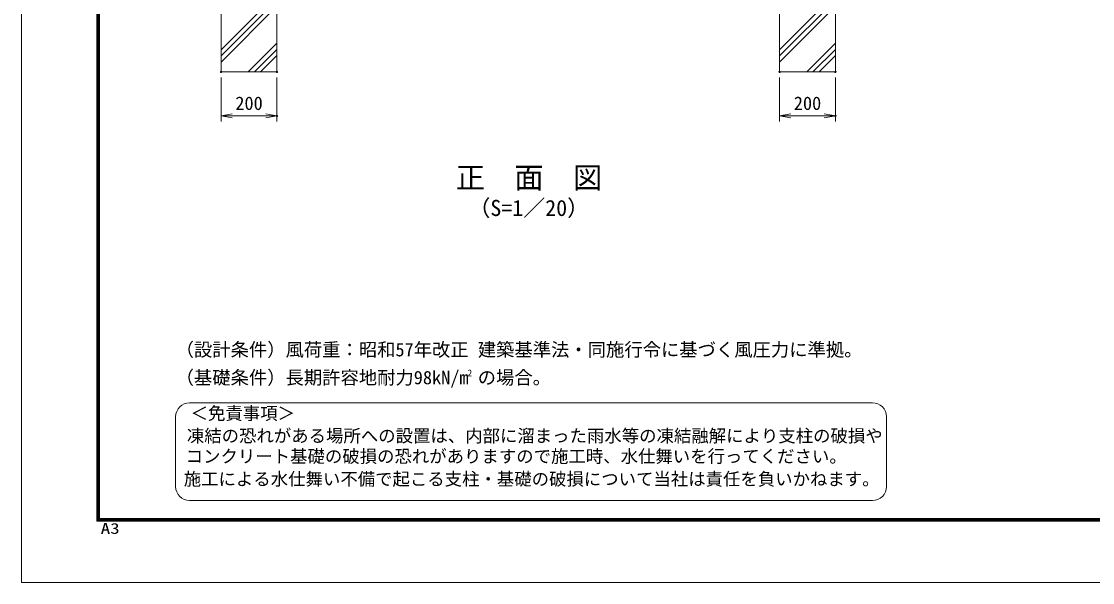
# Model space of a CAD drawing. Units: millimetres at full size. Extents: x -4200 to 4200, y -2970 to 2970.
# Drawn here: x -4200 to -364, y -2970 to -959 of the extents above; entities that cross this region are included whole.
import ezdxf
from ezdxf.enums import TextEntityAlignment as Align

# ---------------------------------------------------------------- set-up
doc = ezdxf.new("R2010")
doc.units = ezdxf.units.MM
doc.header["$LTSCALE"] = 10
doc.header["$PDMODE"] = 32
doc.header["$PDSIZE"] = 5
for name, color, linetype, lineweight in [('0-0_D-TTL', 7, 'Continuous', 18), ('0-3_D-STR-DIM', 7, 'Continuous', 13), ('0-4_0', 7, 'Continuous', 18), ('0-5_Defpoints', 253, 'Continuous', 18), ('0-6_D-TTL-TXT', 7, 'Continuous', 18), ('0-8_D-DCR-HCH', 7, 'Continuous', 13), ('0-C_D-STR4', 7, 'Continuous', 18)]:
    doc.layers.add(name, color=color, linetype=linetype, lineweight=lineweight)
doc.styles.add('ＭＳ ゴシック', font='')
doc.styles.get('ＭＳ ゴシック').set_extended_font_data('MS Gothic')

# ---------------------------------------------------------------- blocks, each defined once
blk = doc.blocks.new('_Open')
at = {"layer": '0-4_0'}
blk.add_line((-10, 1.667), (0, 0), dxfattribs=at)
blk.add_lwpolyline([(-10, -1.667), (0, 0), (-10, 0)], dxfattribs=at)

msp = doc.modelspace()

# ---------------------------------------------------------------- linework, layer by layer
at = {"layer": '0-0_D-TTL', "color": 2}
msp.add_lwpolyline([(-4200, 2969.89), (4200, 2969.89), (4200, -2970.11), (-4200, -2970.11)], close=True, dxfattribs=at)
at = {"layer": '0-0_D-TTL'}
for points in [[(-3930, 2749.89), (3930, 2749.89), (3930, -2750.11), (-3930, -2750.11)], [(-3927.5, 2747.39), (3927.5, 2747.39), (3927.5, -2747.61), (-3927.5, -2747.61)], [(-3925, 2744.89), (3925, 2744.89), (3925, -2745.11), (-3925, -2745.11)], [(-3922.5, 2742.39), (3922.5, 2742.39), (3922.5, -2742.61), (-3922.5, -2742.61)], [(-3920, 2739.89), (3920, 2739.89), (3920, -2740.11), (-3920, -2740.11)]]:
    msp.add_lwpolyline(points, close=True, dxfattribs=at)
at = {"layer": '0-3_D-STR-DIM'}
for p, q in [((-3484.97, -1160.11), (-3484.97, -1317.42)), ((-3284.97, -1160.11), (-3284.97, -1317.42)), ((-1484.97, -1160.11), (-1484.97, -1317.42)), ((-1284.97, -1160.11), (-1284.97, -1317.42)), ((-3484.97, -1297.42), (-3284.97, -1297.42)), ((-1484.97, -1297.42), (-1284.97, -1297.42))]:
    msp.add_line(p, q, dxfattribs=at)
at = {"layer": '0-5_Defpoints'}
for p in [(-3484.97, -1140.11), (-3284.97, -1140.11), (-1484.97, -1140.11), (-1284.97, -1140.11), (-3284.97, -1297.42), (-1284.97, -1297.42)]:
    msp.add_point(p, dxfattribs=at)
at = {"layer": '0-6_D-TTL-TXT', "color": 2}
for p, q in [((-1152.19, -2325.89), (-3597.74, -2325.89)), ((-3647.74, -2375.89), (-3647.74, -2625.89)), ((-1102.19, -2625.89), (-1102.19, -2375.89)), ((-3597.74, -2675.89), (-1152.19, -2675.89))]:
    msp.add_line(p, q, dxfattribs=at)
for centre, start, end in [((-3597.74, -2375.89), 90, 180), ((-1152.19, -2375.89), 0, 90), ((-3597.74, -2625.89), 180, 270), ((-1152.19, -2625.89), 270, 0)]:
    msp.add_arc(centre, 50, start, end, dxfattribs=at)
at = {"layer": '0-8_D-DCR-HCH'}
for p, q in [((-3484.97, -1060.33), (-3284.97, -860.33)), ((-1484.97, -1060.33), (-1284.97, -860.33)), ((-3484.97, -1082.42), (-3284.97, -882.42)), ((-3484.97, -1104.52), (-3284.97, -904.52)), ((-1484.97, -1082.42), (-1284.97, -882.42)), ((-1484.97, -1104.52), (-1284.97, -904.52)), ((-3387.98, -1140.11), (-3284.97, -1037.1)), ((-3365.88, -1140.11), (-3284.97, -1059.2)), ((-1387.98, -1140.11), (-1284.97, -1037.1)), ((-1365.88, -1140.11), (-1284.97, -1059.2)), ((-3343.79, -1140.11), (-3284.97, -1081.3)), ((-1343.79, -1140.11), (-1284.97, -1081.3))]:
    msp.add_line(p, q, dxfattribs=at)
at = {"layer": '0-C_D-STR4'}
for points in [[(-3410.37, -540.11), (-3484.97, -540.11), (-3484.97, -1140.11), (-3284.97, -1140.11), (-3284.97, -540.11)], [(-1410.37, -540.11), (-1484.97, -540.11), (-1484.97, -1140.11), (-1284.97, -1140.11), (-1284.97, -540.11)]]:
    msp.add_lwpolyline(points, dxfattribs=at)

# ---------------------------------------------------------------- block references
at = {"layer": '0-3_D-STR-DIM', "xscale": 4, "yscale": 4, "rotation": 180}
for p in [(-3484.97, -1297.42), (-1484.97, -1297.42)]:
    msp.add_blockref('_Open', p, dxfattribs=at)
at = {"layer": '0-3_D-STR-DIM', "xscale": 4, "yscale": 4}
for p in [(-3284.97, -1297.42), (-1284.97, -1297.42)]:
    msp.add_blockref('_Open', p, dxfattribs=at)

# ---------------------------------------------------------------- texts
at = {"layer": '0-0_D-TTL', "style": 'ＭＳ ゴシック', "width": 1.3}
msp.add_text('A3', height=38.48, dxfattribs=at).set_placement((-3916.09, -2806.92), align=Align.BOTTOM_LEFT)
at = {"layer": '0-3_D-STR-DIM', "style": 'ＭＳ ゴシック'}
for p in [(-3433.99, -1290.68), (-1433.99, -1290.68)]:
    msp.add_text('200', height=48.09, dxfattribs=at).set_placement(p, align=Align.BOTTOM_LEFT)
at = {"layer": '0-6_D-TTL-TXT', "style": 'ＭＳ ゴシック'}
for s, height, p in [('正\u3000面\u3000図', 76.98, (-2644.87, -1580.5)), ('（S=1／20）', 57.7, (-2599.39, -1673.7)), ('（設計条件）風荷重：昭和57年改正 建築基準法・同施行令に基づく風圧力に準拠。', 48.09, (-3647.74, -2173.71)), ('（基礎条件）長期許容地耐力98kN/m の場合。', 48.09, (-3647.74, -2273.71)), ('2', 24.05, (-2602.26, -2237.9)), ('＜免責事項＞ \u3000\u3000', 45.67, (-3594.03, -2400.07)), ('凍結の恐れがある場所への設置は、内部に溜まった雨水等の凍結融解により支柱の破損や', 45.67, (-3607.55, -2480.56)), ('コンクリート基礎の破損の恐れがありますので施工時、水仕舞いを行ってください。', 45.67, (-3611.66, -2553.99)), ('施工による水仕舞い不備で起こる支柱・基礎の破損について当社は責任を負いかねます。 ', 45.67, (-3618.66, -2635.48))]:
    msp.add_text(s, height=height, dxfattribs=at).set_placement(p, align=Align.BOTTOM_LEFT)

doc.saveas('drawing.dxf')
